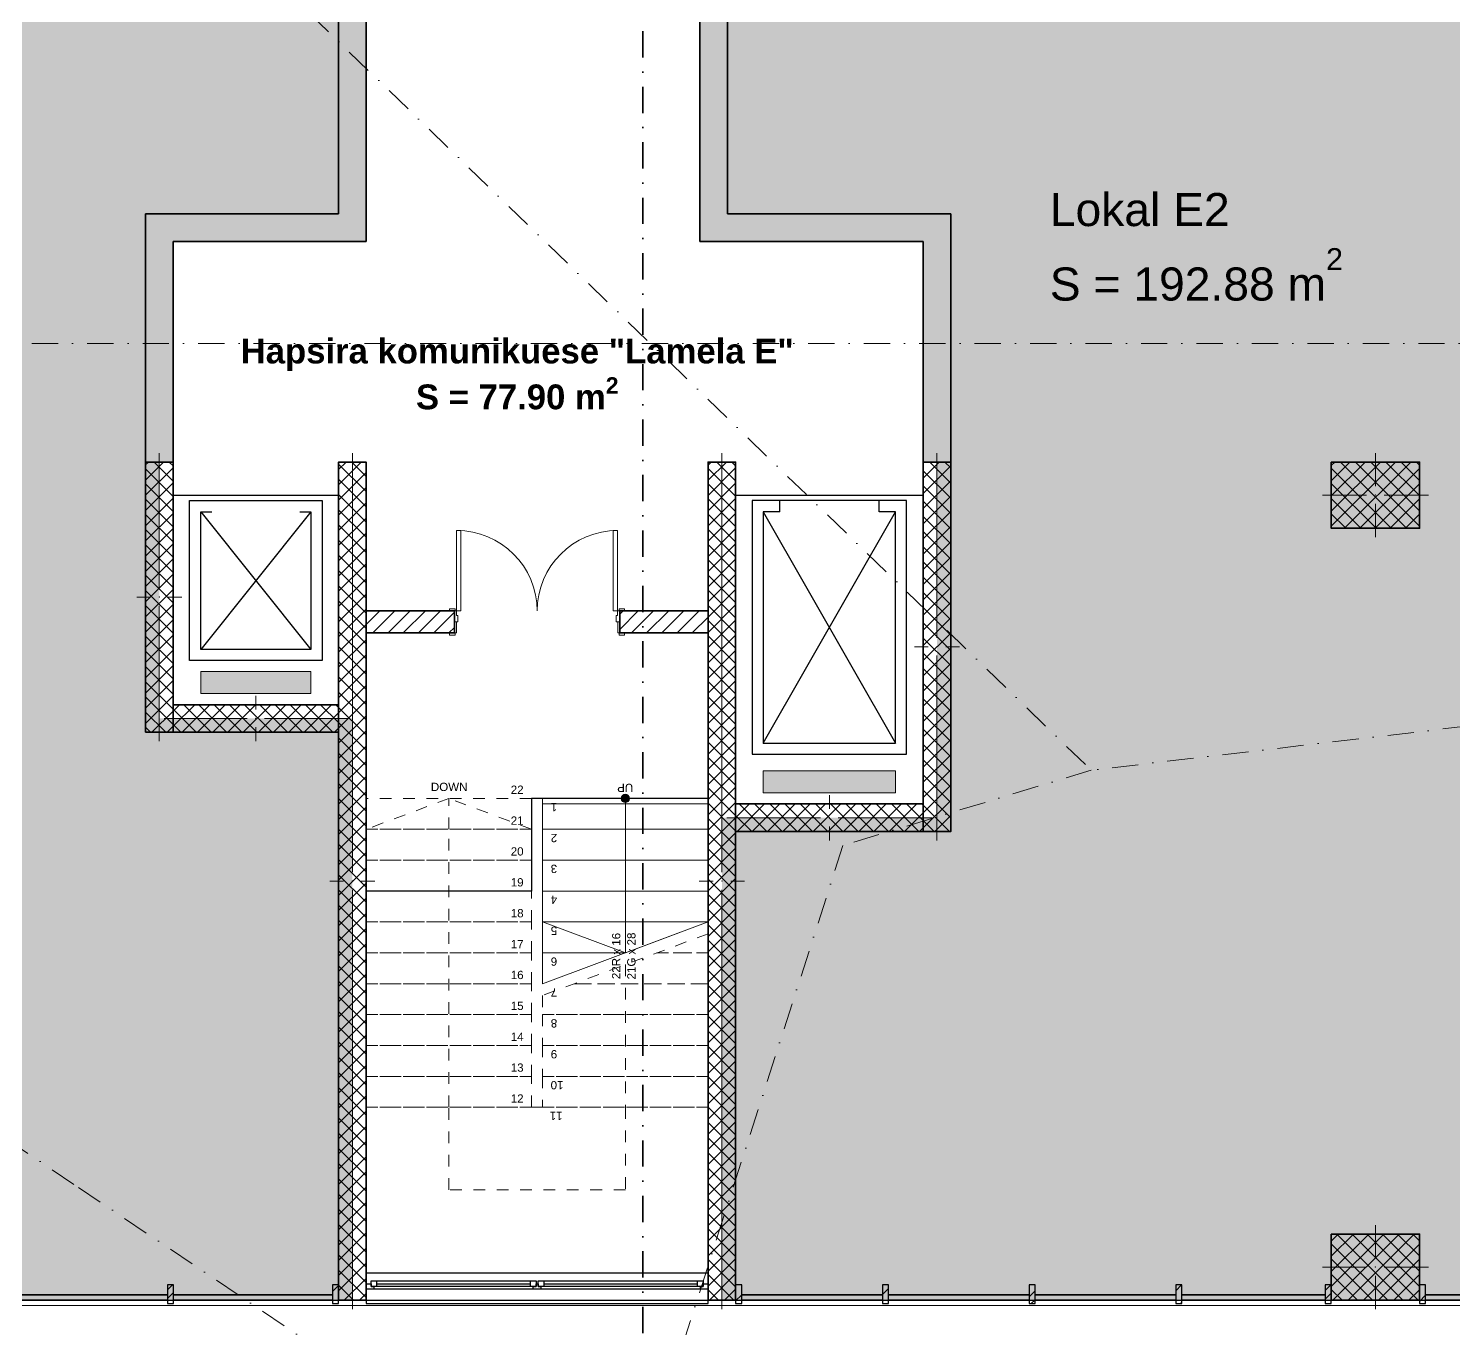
# Model space of a CAD drawing. Header units: millimetres. Extents: x -7085 to 93650, y -113521 to 35214.
# Drawn here: x 10539 to 23458, y -19257 to -7470 of the extents above; entities that cross this region are included whole.
import ezdxf

# ---------------------------------------------------------------- set-up
doc = ezdxf.new("R2010")
doc.units = ezdxf.units.MM
doc.header["$MEASUREMENT"] = 0
for name, pattern in [('Dense Dotted', [132.291663, 0, -132.291663]), ('Dot & Dashed', [502.708322, 238.125, -132.291667, 0, -132.291655]), ('Small Dashed', [211.666667, 105.833333, -105.833333])]:
    doc.linetypes.add(name, pattern=pattern)
for name, color, linetype, lineweight in [('2D Drafting - General_Pen_No__2', 8, 'Continuous', 15), ('2D Drafting - General_Pen_No__42', 8, 'Continuous', 25), ('A - Alumil_Pen_No__42', 8, 'Continuous', 25), ('A - Muret_Pen_No__7', 7, 'Continuous', 35), ('A - Pllaka mbi bodrum_Pen_No__42', 8, 'Continuous', 25), ('A - Pllaka Suteren_Pen_No__42', 8, 'Continuous', 25), ('A - Shtyllat_Pen_No__1', 7, 'Continuous', 13), ('A - Shtyllat_Pen_No__7', 7, 'Continuous', 35), ('Annotation - Text_Pen_No__42', 8, 'Continuous', 25), ('ARCHICAD Windows_Pen_No__42', 8, 'Continuous', 25), ('Structural - Stair & Railing_Pen_No__11', 171, 'Continuous', 18)]:
    doc.layers.add(name, color=color, linetype=linetype, lineweight=lineweight)
for name, color, linetype, lineweight, true_color in [('2D Drafting - General_Pen_No__82', 7, 'Continuous', 20, 0xaaaaaa), ('A - Alumil_Pen_No__102', 7, 'Continuous', 13, 0xcccccc), ('A - Fill Zone_Pen_No__102', 7, 'Continuous', 13, 0xcccccc), ('A - Fill Zone_Pen_No__145', 7, 'Continuous', 20, 0x0077b0), ('A - Fill Zone_Pen_No__82', 7, 'Continuous', 20, 0xaaaaaa), ('A - Muret_Pen_No__102', 7, 'Continuous', 13, 0xcccccc), ('A - Parcelat_Pen_No__161', 7, 'Continuous', 13, 0x6a6a6a), ('A - Prerjet_Pen_No__8', 7, 'Continuous', 35, 0xa80f02), ('A - Sutereni Polyline_Pen_No__4', 7, 'Continuous', 20, 0x029e21), ('ARCHICAD Doors_Pen_No__108', 7, 'Continuous', 13, 0xfd8379), ('Marker - Section_Pen_No__85', 7, 'Continuous', 20, 0x80c2ff), ('Structural - Stair & Railing_Pen_No__71', 171, 'Continuous', 20, 0xaaaaff), ('Structural - Stair & Railing_Pen_No__91', 171, 'Continuous', 13, 0xaaaaff)]:
    doc.layers.add(name, color=color, linetype=linetype, lineweight=lineweight, true_color=true_color)
for name, color, linetype in [('A - Alumil', 7, 'Continuous'), ('A - Muret', 7, 'Continuous'), ('A - Pllaka mbi bodrum', 7, 'Continuous'), ('A - Pllaka Suteren', 7, 'Continuous'), ('A - Prerjet', 7, 'Continuous'), ('A - Shtyllat', 7, 'Continuous'), ('Marker - Section', 7, 'Continuous'), ('Structural - Stair & Railing', 7, 'Continuous')]:
    doc.layers.add(name, color=color, linetype=linetype)
doc.styles.add('GENERATED_STYLE_1', font='')
doc.styles.add('GENERATED_STYLE_2', font='')
doc.styles.get('GENERATED_STYLE_1').set_extended_font_data('Arial', bold=True)
doc.styles.get('GENERATED_STYLE_2').set_extended_font_data('Arial')
pattern_1 = [(45, (0, 0), (-68.9429, 68.9429), [])]
pattern_2 = [(45, (0, 0), (-68.9429, 68.9429), []), (135, (0, 0), (68.9429, 68.9429), [])]
pattern_3 = [(45, (0, 0), (-119.3243, 119.3243), []), (45, (-39.77, 39.77), (-119.3243, 119.3243), [])]

# ---------------------------------------------------------------- blocks, each defined once
blk = doc.blocks.new('Slab_1', base_point=(-1850, -19001))
at = {"layer": 'A - Pllaka Suteren_Pen_No__42', "color": 8, "linetype": 'Continuous', "lineweight": 25, "flags": 128}
for points in [[(-1850, -19001), (27400, -19001), (27400, 0), (0, 0), (0, -8551), (-1850, -8551)], [(11850, -13601), (11850, -11701), (13350, -11701), (13350, -13601)], [(18650, -14501), (16950, -14501), (16950, -11701), (18650, -11701)], [(16700, -18751), (16700, -14451), (15100, -14451), (15100, -15291), (13600, -15291), (13600, -18751)]]:
    blk.add_lwpolyline(points, close=True, dxfattribs=at)
blk = doc.blocks.new('Slab_4', base_point=(52202, -19051))
at = {"layer": 'A - Pllaka mbi bodrum_Pen_No__42', "color": 8, "linetype": 'Continuous', "lineweight": 25, "flags": 128}
blk.add_lwpolyline([(52202, -19051), (4150, -19050), (4150, -24901), (27100, -24901), (27100, -53141), (34367, -53141), (34572, -54048), (58272, -48655), (58121, -47975), (60193, -47573), (56977, -33242), (55470, -33580), (54395, -28800), (53758, -28901), (42448, -29954), (42022, -24921), (53287, -23873)], close=True, dxfattribs=at)
blk = doc.blocks.new('Slab_9', base_point=(4150, -19050))
at = {"layer": 'A - Pllaka mbi bodrum_Pen_No__42', "color": 8, "linetype": 'Continuous', "lineweight": 25, "flags": 128}
blk.add_lwpolyline([(4150, -19050), (4150, -24901), (27100, -24901), (27100, -53141), (34367, -53141), (34572, -54048), (55898, -49195), (55730, -48438), (52543, -34237), (55470, -33580), (54395, -28800), (53758, -28901), (42448, -29954), (42022, -24921), (53287, -23873), (52202, -19051)], close=True, dxfattribs=at)
blk = doc.blocks.new('Stair_1')
at = {"layer": 'Structural - Stair & Railing_Pen_No__71', "linetype": 'Continuous', "lineweight": 20, "true_color": 0xaaaaff}
blk.add_hatch(color=161, dxfattribs=at).paths.add_polyline_path([(15912, -14451, 1), (15988, -14451, 1)])
at = {"layer": 'Structural - Stair & Railing_Pen_No__11', "color": 171, "linetype": 'Small Dashed', "lineweight": 18}
for p, q in [((14350, -14451), (13600, -14731)), ((14350, -14731), (14350, -14451)), ((15100, -14731), (14350, -14451)), ((14350, -17251), (14350, -14731)), ((16700, -15678), (15200, -16238)), ((15950, -15958), (15950, -17251)), ((14350, -18001), (14350, -17251)), ((15950, -17251), (15950, -18001)), ((15950, -18001), (14350, -18001))]:
    blk.add_line(p, q, dxfattribs=at)
at = {"layer": 'Structural - Stair & Railing_Pen_No__11', "color": 171, "linetype": 'Continuous', "lineweight": 18}
for p, q in [((16700, -14451), (15200, -14451)), ((15200, -14451), (15200, -14731)), ((15950, -14451), (15950, -14731)), ((16700, -14731), (16700, -14451)), ((15200, -14731), (16700, -14731)), ((16700, -14731), (15200, -14731)), ((15200, -14731), (15200, -15011)), ((15950, -14731), (15950, -15851)), ((16700, -15011), (16700, -14731)), ((15200, -15011), (16700, -15011)), ((16700, -15011), (15200, -15011)), ((15200, -15011), (15200, -15291)), ((16700, -15291), (16700, -15011)), ((15200, -15291), (16700, -15291)), ((16700, -15291), (15200, -15291)), ((15200, -15291), (15200, -15571)), ((16700, -15571), (16700, -15291)), ((15200, -15571), (16700, -15571)), ((16700, -15571), (15200, -15571)), ((15200, -15571), (15200, -15851)), ((16700, -15571), (15200, -16131)), ((15200, -15571), (15950, -15851)), ((15950, -15851), (16700, -15571)), ((15200, -15851), (15950, -15851)), ((15950, -15851), (15200, -15851)), ((15200, -15851), (15200, -16131))]:
    blk.add_line(p, q, dxfattribs=at)
for start, end in [(0, 180), (180, 0)]:
    blk.add_arc((15950, -14451), 37.5, start, end, dxfattribs=at)
at = {"layer": 'Structural - Stair & Railing_Pen_No__91', "color": 161, "linetype": 'Small Dashed', "lineweight": 13, "true_color": 0xaaaaff}
for p, q in [((15100, -14451), (13600, -14451)), ((13600, -14451), (13600, -14731)), ((15100, -14731), (15100, -14451)), ((15100, -14731), (13600, -14731)), ((13600, -14731), (13600, -15011)), ((13600, -14731), (15100, -14731)), ((15100, -15011), (15100, -14731)), ((15100, -15011), (13600, -15011)), ((13600, -15011), (13600, -15291)), ((13600, -15011), (15100, -15011)), ((15100, -15291), (15100, -15011)), ((15100, -15291), (13600, -15291)), ((13600, -15291), (13600, -15571)), ((13600, -15291), (15100, -15291)), ((15100, -15571), (15100, -15291)), ((15100, -15571), (13600, -15571)), ((13600, -15571), (13600, -15851)), ((13600, -15571), (15100, -15571)), ((15100, -15851), (15100, -15571)), ((16700, -15851), (16700, -15678)), ((15100, -15851), (13600, -15851)), ((13600, -15851), (13600, -16131)), ((13600, -15851), (15100, -15851)), ((15100, -16131), (15100, -15851)), ((16236, -15851), (16700, -15851)), ((16700, -15851), (16236, -15851)), ((16700, -16131), (16700, -15851)), ((15100, -16131), (13600, -16131)), ((13600, -16131), (13600, -16411)), ((13600, -16131), (15100, -16131)), ((15100, -16411), (15100, -16131)), ((15486, -16131), (16700, -16131)), ((16700, -16131), (15486, -16131)), ((16700, -16411), (16700, -16131)), ((15200, -16238), (15200, -16411)), ((15100, -16411), (13600, -16411)), ((13600, -16411), (13600, -16691)), ((13600, -16411), (15100, -16411)), ((15100, -16691), (15100, -16411)), ((15200, -16411), (16700, -16411)), ((16700, -16411), (15200, -16411)), ((15200, -16411), (15200, -16691)), ((16700, -16691), (16700, -16411)), ((15100, -16691), (13600, -16691)), ((13600, -16691), (13600, -16971)), ((13600, -16691), (15100, -16691)), ((15100, -16971), (15100, -16691)), ((15200, -16691), (16700, -16691)), ((16700, -16691), (15200, -16691)), ((15200, -16691), (15200, -16971)), ((16700, -16971), (16700, -16691)), ((13600, -16971), (13600, -17251)), ((15100, -16971), (13600, -16971)), ((13600, -16971), (15100, -16971)), ((15100, -17251), (15100, -16971)), ((15200, -16971), (16700, -16971)), ((16700, -16971), (15200, -16971)), ((15200, -16971), (15200, -17251)), ((16700, -17251), (16700, -16971)), ((15100, -17251), (13600, -17251)), ((13600, -17251), (13600, -18751)), ((13600, -17251), (15100, -17251)), ((15200, -17251), (15100, -17251)), ((15200, -17251), (16700, -17251)), ((16700, -17251), (15200, -17251)), ((16700, -18751), (16700, -17251)), ((13600, -18751), (16700, -18751))]:
    blk.add_line(p, q, dxfattribs=at)
at = {"layer": 'Structural - Stair & Railing_Pen_No__91', "color": 161, "linetype": 'Continuous', "lineweight": 13, "true_color": 0xaaaaff}
for p, q in [((16700, -14501), (15200, -14501)), ((15200, -14501), (15200, -16131)), ((16700, -15571), (16700, -14501))]:
    blk.add_line(p, q, dxfattribs=at)
at = {"layer": 'Structural - Stair & Railing_Pen_No__71', "color": 161, "lineweight": 20, "true_color": 0xaaaaff, "char_height": 75, "attachment_point": 4, "style": 'GENERATED_STYLE_2'}
for s, insert in [('\\A1;{\\pql;\\fArial|b0|i0|c0|p34;DOWN}', (14187, -14347)), ('\\A1;{\\pql;\\fArial|b0|i0|c0|p34;22}', (14911, -14372)), ('\\A1;{\\pql;\\fArial|b0|i0|c0|p34;21}', (14911, -14652)), ('\\A1;{\\pql;\\fArial|b0|i0|c0|p34;20}', (14911, -14932)), ('\\A1;{\\pql;\\fArial|b0|i0|c0|p34;19}', (14911, -15212)), ('\\A1;{\\pql;\\fArial|b0|i0|c0|p34;18}', (14911, -15492)), ('\\A1;{\\pql;\\fArial|b0|i0|c0|p34;17}', (14911, -15772)), ('\\A1;{\\pql;\\fArial|b0|i0|c0|p34;16}', (14911, -16052)), ('\\A1;{\\pql;\\fArial|b0|i0|c0|p34;15}', (14911, -16332)), ('\\A1;{\\pql;\\fArial|b0|i0|c0|p34;14}', (14911, -16612)), ('\\A1;{\\pql;\\fArial|b0|i0|c0|p34;13}', (14911, -16892)), ('\\A1;{\\pql;\\fArial|b0|i0|c0|p34;12}', (14911, -17172))]:
    blk.add_mtext(s, dxfattribs=dict(at, insert=insert))
at = {"layer": 'Structural - Stair & Railing_Pen_No__71', "color": 161, "lineweight": 20, "true_color": 0xaaaaff, "char_height": 75, "style": 'GENERATED_STYLE_2'}
for s, insert, attachment_point, rotation in [('\\A1;{\\pql;\\fArial|b0|i0|c0|p34;UP}', (16021, -14355), 4, 180), ('\\A1;{\\pql;\\fArial|b0|i0|c0|p34;1}', (15332, -14530), 4, 180), ('\\A1;{\\pql;\\fArial|b0|i0|c0|p34;2}', (15332, -14810), 4, 180), ('\\A1;{\\pql;\\fArial|b0|i0|c0|p34;3}', (15332, -15089), 4, 180), ('\\A1;{\\pql;\\fArial|b0|i0|c0|p34;4}', (15332, -15370), 4, 180), ('\\A1;{\\pql;\\fArial|b0|i0|c0|p34;5}', (15332, -15650), 4, 180), ('\\A1;{\\pqc;\\pt0,5325;\\fArial|b0|i0|c0|p34;22R x \\fArial|b0|i0|c0|p34;16\\fArial|b0|i0|c0|p34;\\A1{\\H.66x;\\S^  ;}\\fArial|b0|i0|c0|p34;\\fArial|b0|i0|c0|p34;\\fArial|b0|i0|c0|p34;\\fArial|b0|i0|c0|p34;\\A1{\\H.66x;\\S^  ;}\\fArial|b0|i0|c0|p34;\\fArial|b0|i0|c0|p34;\\fArial|b0|i0|c0|p34;\\fArial|b0|i0|c0|p34;\\A1{\\H.66x;\\S^  ;}\\fArial|b0|i0|c0|p34;}', (15926, -15851), 8, 90), ('\\A1;{\\pqc;\\pt0,5325;\\fArial|b0|i0|c0|p34;21G x \\fArial|b0|i0|c0|p34;28\\fArial|b0|i0|c0|p34;\\A1{\\H.66x;\\S^  ;}\\fArial|b0|i0|c0|p34;\\fArial|b0|i0|c0|p34;\\fArial|b0|i0|c0|p34;\\fArial|b0|i0|c0|p34;\\A1{\\H.66x;\\S^  ;}\\fArial|b0|i0|c0|p34;\\fArial|b0|i0|c0|p34;\\fArial|b0|i0|c0|p34;\\fArial|b0|i0|c0|p34;\\A1{\\H.66x;\\S^  ;}\\fArial|b0|i0|c0|p34;}', (15967, -15851), 2, 90), ('\\A1;{\\pql;\\fArial|b0|i0|c0|p34;6}', (15332, -15930), 4, 180), ('\\A1;{\\pql;\\fArial|b0|i0|c0|p34;7}', (15332, -16210), 4, 180), ('\\A1;{\\pql;\\fArial|b0|i0|c0|p34;8}', (15332, -16490), 4, 180), ('\\A1;{\\pql;\\fArial|b0|i0|c0|p34;9}', (15332, -16770), 4, 180), ('\\A1;{\\pql;\\fArial|b0|i0|c0|p34;10}', (15389, -17050), 4, 180), ('\\A1;{\\pql;\\fArial|b0|i0|c0|p34;11}', (15381, -17330), 4, 180)]:
    blk.add_mtext(s, dxfattribs=dict(at, insert=insert, attachment_point=attachment_point, rotation=rotation))
blk = doc.blocks.new('Wall_1', base_point=(16625, 0))
at = {"layer": 'A - Muret_Pen_No__102', "linetype": 'Continuous', "lineweight": 0, "true_color": 0xcccccc}
for points in [[(16625, -4700), (16875, -4700), (16875, -1600), (16625, -1600)], [(16625, -9401), (16875, -9151), (16875, -6200), (16625, -6200)]]:
    blk.add_hatch(color=254, dxfattribs=at).paths.add_polyline_path(points)
at = {"layer": 'A - Muret_Pen_No__7', "color": 7, "linetype": 'Continuous', "lineweight": 35, "flags": 128}
for points in [[(16625, -1600), (16625, -2000)], [(16875, -4700), (16875, -1600)], [(16625, -2200), (16625, -4700)], [(16625, -6200), (16625, -9401)], [(16875, -9151), (16875, -6200)]]:
    blk.add_lwpolyline(points, dxfattribs=at)
blk = doc.blocks.new('Wall_2', base_point=(16625, -9401))
at = {"layer": 'A - Muret_Pen_No__102', "linetype": 'Continuous', "lineweight": 0, "true_color": 0xcccccc}
blk.add_hatch(color=254, dxfattribs=at).paths.add_polyline_path([(16625, -9401), (18650, -9401), (18650, -9151), (16875, -9151)])
at = {"layer": 'A - Muret_Pen_No__7', "color": 7, "linetype": 'Continuous', "lineweight": 35, "flags": 128}
for points in [[(18650, -9151), (16875, -9151)], [(16625, -9401), (18650, -9401)]]:
    blk.add_lwpolyline(points, dxfattribs=at)
blk = doc.blocks.new('Wall_3', base_point=(18650, -9151))
at = {"layer": 'A - Muret_Pen_No__102', "linetype": 'Continuous', "lineweight": 0, "true_color": 0xcccccc}
blk.add_hatch(color=254, dxfattribs=at).paths.add_polyline_path([(18650, -9151), (18650, -11401), (18900, -11401), (18900, -9151)])
at = {"layer": 'A - Muret_Pen_No__7', "color": 7, "linetype": 'Continuous', "lineweight": 35, "flags": 128}
for points in [[(18900, -9151), (18650, -9151)], [(18900, -11401), (18900, -9151)], [(18650, -9401), (18650, -11401)]]:
    blk.add_lwpolyline(points, dxfattribs=at)
blk = doc.blocks.new('Wall_4', base_point=(11850, -9401))
at = {"layer": 'A - Muret_Pen_No__102', "linetype": 'Continuous', "lineweight": 0, "true_color": 0xcccccc}
blk.add_hatch(color=254, dxfattribs=at).paths.add_polyline_path([(11600, -9151), (11600, -11401), (11850, -11401), (11850, -9401)])
at = {"layer": 'A - Muret_Pen_No__7', "color": 7, "linetype": 'Continuous', "lineweight": 35, "flags": 128}
for points in [[(11600, -9151), (11600, -11401)], [(11850, -11401), (11850, -9401)]]:
    blk.add_lwpolyline(points, dxfattribs=at)
blk = doc.blocks.new('Wall_5', base_point=(11850, -9401))
at = {"layer": 'A - Muret_Pen_No__102', "linetype": 'Continuous', "lineweight": 0, "true_color": 0xcccccc}
blk.add_hatch(color=254, dxfattribs=at).paths.add_polyline_path([(11850, -9401), (13600, -9401), (13350, -9151), (11600, -9151)])
at = {"layer": 'A - Muret_Pen_No__7', "color": 7, "linetype": 'Continuous', "lineweight": 35, "flags": 128}
for points in [[(13350, -9151), (11600, -9151)], [(11850, -9401), (13600, -9401)]]:
    blk.add_lwpolyline(points, dxfattribs=at)
blk = doc.blocks.new('Wall_6', base_point=(13600, -9401))
at = {"layer": 'A - Muret_Pen_No__102', "linetype": 'Continuous', "lineweight": 0, "true_color": 0xcccccc}
for points in [[(13600, -1600), (13350, -1600), (13350, -4700), (13600, -4700)], [(13350, -9151), (13600, -9401), (13600, -6200), (13350, -6200)]]:
    blk.add_hatch(color=254, dxfattribs=at).paths.add_polyline_path(points)
at = {"layer": 'A - Muret_Pen_No__7', "color": 7, "linetype": 'Continuous', "lineweight": 35, "flags": 128}
for points in [[(13350, -1600), (13350, -4700)], [(13600, -2000), (13600, -1600)], [(13600, -4700), (13600, -2200)], [(13350, -6200), (13350, -9151)], [(13600, -9401), (13600, -6200)]]:
    blk.add_lwpolyline(points, dxfattribs=at)
blk = doc.blocks.new('Double Window 22')
at = {"layer": 'ARCHICAD Windows_Pen_No__42', "color": 8, "linetype": 'Continuous', "lineweight": 25}
for p, q in [((-1550, 100), (1550, 100)), ((-1550, 0), (-1550, 100)), ((-1550, 0), (-1505, 0)), ((-1550, -50), (-1550, 0)), ((-1550, -50), (-1550, 0)), ((-1505, 25), (-1455, 25)), ((-1505, -25), (-1505, 25)), ((-1505, 0), (-1505, -25)), ((-1455, 25), (-60, 25)), ((-1455, 25), (-1455, -25)), ((-1455, 25), (-60, 25)), ((-1455, 0), (-60, 0)), ((-60, -25), (-60, 25)), ((-60, 25), (-10, 25)), ((-10, 25), (-10, -25)), ((-10, -25), (-10, 0)), ((-10, 0), (0, 0)), ((0, 0), (10, 0)), ((10, 25), (60, 25)), ((10, -25), (10, 25)), ((10, 0), (10, -25)), ((60, 25), (1455, 25)), ((60, 25), (60, -25)), ((60, 25), (1455, 25)), ((60, 0), (1455, 0)), ((1455, -25), (1455, 25)), ((1455, 25), (1505, 25)), ((1505, 25), (1505, -25)), ((1505, -25), (1505, 0)), ((1505, 0), (1550, 0)), ((1550, 0), (1550, 100)), ((1550, -50), (1550, 0)), ((1550, -50), (1550, 0)), ((-1480, -50), (-1550, -50)), ((-1550, -150), (-1550, -50)), ((-1505, -25), (-1480, -25)), ((-1455, -25), (-1505, -25)), ((-1480, -25), (-1480, -50)), ((-35, -50), (-1480, -50)), ((-60, -25), (-1455, -25)), ((-10, -25), (-60, -25)), ((-35, -50), (-35, -25)), ((-35, -25), (-10, -25)), ((0, -50), (-35, -50)), ((35, -50), (0, -50)), ((10, -25), (35, -25)), ((60, -25), (10, -25)), ((35, -25), (35, -50)), ((1480, -50), (35, -50)), ((1455, -25), (60, -25)), ((1505, -25), (1455, -25)), ((1480, -50), (1480, -25)), ((1480, -25), (1505, -25)), ((1550, -50), (1480, -50)), ((1550, -150), (1550, -50)), ((-1550, -150), (-1550, -180)), ((-1550, -150), (1550, -150)), ((-1550, -180), (1550, -180)), ((1550, -180), (1550, -150))]:
    blk.add_line(p, q, dxfattribs=at)
blk = doc.blocks.new('Wall_7', base_point=(13600, -19001))
at = {"layer": 'A - Muret_Pen_No__7', "color": 7, "linetype": 'Continuous', "lineweight": 35}
for p, q in [((13600, -18851), (13600, -18751)), ((13600, -18901), (13600, -18851)), ((16700, -18851), (16700, -18751)), ((16700, -18901), (16700, -18851)), ((13600, -19001), (13600, -18901)), ((16700, -19001), (16700, -18901))]:
    blk.add_line(p, q, dxfattribs=at)
at = {"layer": 'ARCHICAD Windows_Pen_No__42', "color": 8, "linetype": 'Continuous', "lineweight": 25, "zscale": 1000}
blk.add_blockref('Double Window 22', (15150, -18851), dxfattribs=at)
blk = doc.blocks.new('Metal Double Door 22')
at = {"layer": 'ARCHICAD Doors_Pen_No__108', "color": 11, "linetype": 'Continuous', "lineweight": 13, "true_color": 0xfd8379}
for p, q in [((-730, 730), (-730, 0)), ((-690, 730), (-730, 730)), ((-690, 0), (-690, 730)), ((690, 0), (690, 730)), ((690, 730), (730, 730)), ((730, 730), (730, 0)), ((-793, 0), (-793, 19)), ((-793, 19), (-743, 19)), ((-743, 0), (-793, 0)), ((-750, 0), (-793, 0)), ((-750, 0), (-793, 0)), ((-730, 0), (-750, 0)), ((-750, 0), (-750, -100)), ((-750, 0), (-750, -100)), ((-750, 0), (-750, -100)), ((-743, 19), (-743, 0)), ((-730, -40), (-730, 0)), ((-730, 0), (-690, 0)), ((730, 0), (690, 0)), ((750, 0), (730, 0)), ((730, 0), (730, -40)), ((743, 19), (793, 19)), ((743, 0), (743, 19)), ((793, 0), (743, 0)), ((750, -100), (750, 0)), ((750, 0), (750, -100)), ((750, 0), (750, -100)), ((750, 0), (793, 0)), ((750, 0), (793, 0)), ((793, 19), (793, 0)), ((-750, -200), (-750, -100)), ((-750, -100), (-731, -100)), ((-750, -100), (-718, -100)), ((-750, -100), (-750, -200)), ((-750, -100), (-750, -200)), ((-731, -100), (-731, -200)), ((-718, -40), (-730, -40)), ((-718, -100), (-718, -40)), ((730, -40), (718, -40)), ((718, -40), (718, -100)), ((718, -100), (750, -100)), ((731, -200), (731, -100)), ((731, -100), (750, -100)), ((750, -100), (750, -200)), ((750, -100), (750, -200)), ((750, -100), (750, -200)), ((-793, -219), (-793, -200)), ((-793, -200), (-743, -200)), ((-750, -200), (-793, -200)), ((-750, -200), (-793, -200)), ((-743, -219), (-793, -219)), ((-731, -200), (-750, -200)), ((-743, -200), (-743, -219)), ((750, -200), (731, -200)), ((743, -200), (793, -200)), ((743, -219), (743, -200)), ((793, -219), (743, -219)), ((750, -200), (793, -200)), ((750, -200), (793, -200)), ((793, -200), (793, -219))]:
    blk.add_line(p, q, dxfattribs=at)
for centre, start, end in [((-730, 0), 0, 90), ((730, 0), 90, 180)]:
    blk.add_arc(centre, 730, start, end, dxfattribs=at)
blk = doc.blocks.new('Wall_28', base_point=(13600, -12951))
at = {"layer": 'A - Muret_Pen_No__102', "linetype": 'Continuous', "lineweight": 13, "true_color": 0xcccccc}
h = blk.add_hatch(dxfattribs=at)
h.set_pattern_fill('Common_Brick', color=254, style=0, pattern_type=2)
h.set_pattern_definition(pattern_1)
h.paths.add_polyline_path([(13600, -12951), (14400, -12951), (14400, -12751), (13600, -12751)])
h = blk.add_hatch(dxfattribs=at)
h.set_pattern_fill('Common_Brick', color=254, style=0, pattern_type=2)
h.set_pattern_definition(pattern_1)
h.paths.add_polyline_path([(15900, -12751), (15900, -12951), (16700, -12951), (16700, -12751)])
at = {"layer": 'A - Muret_Pen_No__7', "color": 7, "linetype": 'Continuous', "lineweight": 35}
for p, q in [((14400, -12751), (14357, -12751)), ((14400, -12751), (14400, -12851)), ((15900, -12751), (15943, -12751)), ((15900, -12751), (15900, -12851)), ((14400, -12851), (14400, -12951)), ((15900, -12851), (15900, -12951)), ((14400, -12951), (14357, -12951)), ((15900, -12951), (15943, -12951))]:
    blk.add_line(p, q, dxfattribs=at)
at = {"layer": 'A - Muret_Pen_No__7', "color": 7, "linetype": 'Continuous', "lineweight": 35, "flags": 128}
for points in [[(14400, -12751), (13600, -12751)], [(16700, -12751), (15900, -12751)], [(13600, -12951), (14400, -12951)], [(15900, -12951), (16700, -12951)]]:
    blk.add_lwpolyline(points, dxfattribs=at)
at = {"layer": 'ARCHICAD Doors_Pen_No__108', "color": 11, "linetype": 'Continuous', "lineweight": 13, "true_color": 0xfd8379, "zscale": 1000}
blk.add_blockref('Metal Double Door 22', (15150, -12751), dxfattribs=at)
blk = doc.blocks.new('Wall_43', base_point=(10300, -19001))
at = {"layer": 'A - Muret_Pen_No__102', "linetype": 'Continuous', "lineweight": 0, "true_color": 0xcbd9e5}
for points in [[(10355, -18951), (10355, -19001), (11800, -19001), (11800, -18951)], [(11855, -19001), (13295, -19001), (13295, -18951), (11855, -18951)]]:
    blk.add_hatch(color=254, dxfattribs=at).paths.add_polyline_path(points)
at = {"layer": 'A - Muret_Pen_No__7', "color": 7, "linetype": 'Continuous', "lineweight": 35, "flags": 128}
for points in [[(11800, -18951), (10355, -18951)], [(13295, -18951), (11855, -18951)], [(10355, -19001), (11800, -19001)], [(11855, -19001), (13295, -19001)]]:
    blk.add_lwpolyline(points, dxfattribs=at)
blk = doc.blocks.new('Wall_44', base_point=(16950, -19001))
at = {"layer": 'A - Muret_Pen_No__102', "linetype": 'Continuous', "lineweight": 0, "true_color": 0xcbd9e5}
for points in [[(17005, -18951), (17005, -19001), (18280, -19001), (18280, -18951)], [(18335, -19001), (19610, -19001), (19610, -18951), (18335, -18951)], [(19665, -19001), (20940, -19001), (20940, -18951), (19665, -18951)], [(20995, -19001), (22295, -19001), (22295, -18951), (20995, -18951)]]:
    blk.add_hatch(color=254, dxfattribs=at).paths.add_polyline_path(points)
at = {"layer": 'A - Muret_Pen_No__7', "color": 7, "linetype": 'Continuous', "lineweight": 35, "flags": 128}
for points in [[(18280, -18951), (17005, -18951)], [(19610, -18951), (18335, -18951)], [(20940, -18951), (19665, -18951)], [(22295, -18951), (20995, -18951)], [(17005, -19001), (18280, -19001)], [(18335, -19001), (19610, -19001)], [(19665, -19001), (20940, -19001)], [(20995, -19001), (22295, -19001)]]:
    blk.add_lwpolyline(points, dxfattribs=at)
blk = doc.blocks.new('Wall_45', base_point=(23150, -19001))
at = {"layer": 'A - Muret_Pen_No__102', "linetype": 'Continuous', "lineweight": 0, "true_color": 0xcbd9e5}
for points in [[(23205, -18951), (23205, -19001), (24775, -19001), (24775, -18951)], [(24830, -19001), (26395, -19001), (26395, -18951), (24830, -18951)]]:
    blk.add_hatch(color=254, dxfattribs=at).paths.add_polyline_path(points)
at = {"layer": 'A - Muret_Pen_No__7', "color": 7, "linetype": 'Continuous', "lineweight": 35, "flags": 128}
for points in [[(24775, -18951), (23205, -18951)], [(26395, -18951), (24830, -18951)], [(23205, -19001), (24775, -19001)], [(24830, -19001), (26395, -19001)]]:
    blk.add_lwpolyline(points, dxfattribs=at)
blk = doc.blocks.new('Column_4', base_point=(13475, -15201))
at = {"layer": 'A - Shtyllat', "linetype": 'Continuous', "lineweight": 0, "true_color": 0x000000}
h = blk.add_hatch(dxfattribs=at)
h.set_pattern_fill('Concrete_Block', color=18, style=0, pattern_type=2)
h.set_pattern_definition(pattern_2)
h.paths.add_polyline_path([(13350, -19001), (13600, -19001), (13600, -11401), (13350, -11401)])
at = {"layer": 'A - Shtyllat_Pen_No__1', "color": 7, "linetype": 'Continuous', "lineweight": 13}
for p, q in [((13475, -15121), (13475, -11321)), ((13395, -15201), (13270, -15201)), ((13555, -15201), (13680, -15201)), ((13475, -15281), (13475, -19081))]:
    blk.add_line(p, q, dxfattribs=at)
blk.add_point((13475, -15201), dxfattribs=at)
at = {"layer": 'A - Shtyllat_Pen_No__7', "color": 7, "linetype": 'Continuous', "lineweight": 35, "flags": 128}
blk.add_lwpolyline([(13350, -19001), (13600, -19001), (13600, -11401), (13350, -11401)], close=True, dxfattribs=at)
blk = doc.blocks.new('Column_5', base_point=(16825, -15201))
at = {"layer": 'A - Shtyllat', "linetype": 'Continuous', "lineweight": 0, "true_color": 0x000000}
h = blk.add_hatch(dxfattribs=at)
h.set_pattern_fill('Concrete_Block', color=18, style=0, pattern_type=2)
h.set_pattern_definition(pattern_2)
h.paths.add_polyline_path([(16700, -19001), (16950, -19001), (16950, -11401), (16700, -11401)])
at = {"layer": 'A - Shtyllat_Pen_No__1', "color": 7, "linetype": 'Continuous', "lineweight": 13}
for p, q in [((16825, -15121), (16825, -11321)), ((16745, -15201), (16620, -15201)), ((16905, -15201), (17030, -15201)), ((16825, -15281), (16825, -19081))]:
    blk.add_line(p, q, dxfattribs=at)
blk.add_point((16825, -15201), dxfattribs=at)
at = {"layer": 'A - Shtyllat_Pen_No__7', "color": 7, "linetype": 'Continuous', "lineweight": 35, "flags": 128}
blk.add_lwpolyline([(16700, -19001), (16950, -19001), (16950, -11401), (16700, -11401)], close=True, dxfattribs=at)
blk = doc.blocks.new('Column_6', base_point=(18775, -13076))
at = {"layer": 'A - Shtyllat', "linetype": 'Continuous', "lineweight": 0, "true_color": 0x000000}
h = blk.add_hatch(dxfattribs=at)
h.set_pattern_fill('Concrete_Block', color=18, style=0, pattern_type=2)
h.set_pattern_definition(pattern_2)
h.paths.add_polyline_path([(18650, -14751), (18900, -14751), (18900, -11401), (18650, -11401)])
at = {"layer": 'A - Shtyllat_Pen_No__1', "color": 7, "linetype": 'Continuous', "lineweight": 13}
for p, q in [((18775, -12996), (18775, -11321)), ((18695, -13076), (18570, -13076)), ((18775, -13156), (18775, -14831)), ((18855, -13076), (18980, -13076))]:
    blk.add_line(p, q, dxfattribs=at)
blk.add_point((18775, -13076), dxfattribs=at)
at = {"layer": 'A - Shtyllat_Pen_No__7', "color": 7, "linetype": 'Continuous', "lineweight": 35, "flags": 128}
blk.add_lwpolyline([(18650, -14751), (18900, -14751), (18900, -11401), (18650, -11401)], close=True, dxfattribs=at)
blk = doc.blocks.new('Column_7', base_point=(17800, -14626))
at = {"layer": 'A - Shtyllat', "linetype": 'Continuous', "lineweight": 0, "true_color": 0x000000}
h = blk.add_hatch(dxfattribs=at)
h.set_pattern_fill('Concrete_Block', color=18, style=0, pattern_type=2)
h.set_pattern_definition(pattern_2)
h.paths.add_polyline_path([(16950, -14501), (16950, -14751), (18650, -14751), (18650, -14501)])
at = {"layer": 'A - Shtyllat_Pen_No__1', "color": 7, "linetype": 'Continuous', "lineweight": 13}
for p, q in [((17800, -14546), (17800, -14421)), ((17720, -14626), (16870, -14626)), ((17800, -14706), (17800, -14831)), ((17880, -14626), (18730, -14626))]:
    blk.add_line(p, q, dxfattribs=at)
blk.add_point((17800, -14626), dxfattribs=at)
at = {"layer": 'A - Shtyllat_Pen_No__7', "color": 7, "linetype": 'Continuous', "lineweight": 35, "flags": 128}
blk.add_lwpolyline([(16950, -14501), (16950, -14751), (18650, -14751), (18650, -14501)], close=True, dxfattribs=at)
blk = doc.blocks.new('Column_8', base_point=(12600, -13726))
at = {"layer": 'A - Shtyllat', "linetype": 'Continuous', "lineweight": 0, "true_color": 0x000000}
h = blk.add_hatch(dxfattribs=at)
h.set_pattern_fill('Concrete_Block', color=18, style=0, pattern_type=2)
h.set_pattern_definition(pattern_2)
h.paths.add_polyline_path([(11850, -13601), (11850, -13851), (13350, -13851), (13350, -13601)])
at = {"layer": 'A - Shtyllat_Pen_No__1', "color": 7, "linetype": 'Continuous', "lineweight": 13}
for p, q in [((12600, -13646), (12600, -13521)), ((12520, -13726), (11770, -13726)), ((12600, -13806), (12600, -13931)), ((12680, -13726), (13430, -13726))]:
    blk.add_line(p, q, dxfattribs=at)
blk.add_point((12600, -13726), dxfattribs=at)
at = {"layer": 'A - Shtyllat_Pen_No__7', "color": 7, "linetype": 'Continuous', "lineweight": 35, "flags": 128}
blk.add_lwpolyline([(11850, -13601), (11850, -13851), (13350, -13851), (13350, -13601)], close=True, dxfattribs=at)
blk = doc.blocks.new('Column_9', base_point=(11725, -12626))
at = {"layer": 'A - Shtyllat', "linetype": 'Continuous', "lineweight": 0, "true_color": 0x000000}
h = blk.add_hatch(dxfattribs=at)
h.set_pattern_fill('Concrete_Block', color=18, style=0, pattern_type=2)
h.set_pattern_definition(pattern_2)
h.paths.add_polyline_path([(11600, -13851), (11850, -13851), (11850, -11401), (11600, -11401)])
at = {"layer": 'A - Shtyllat_Pen_No__1', "color": 7, "linetype": 'Continuous', "lineweight": 13}
for p, q in [((11725, -12546), (11725, -11321)), ((11645, -12626), (11520, -12626)), ((11805, -12626), (11930, -12626)), ((11725, -12706), (11725, -13931))]:
    blk.add_line(p, q, dxfattribs=at)
blk.add_point((11725, -12626), dxfattribs=at)
at = {"layer": 'A - Shtyllat_Pen_No__7', "color": 7, "linetype": 'Continuous', "lineweight": 35, "flags": 128}
blk.add_lwpolyline([(11600, -13851), (11850, -13851), (11850, -11401), (11600, -11401)], close=True, dxfattribs=at)
blk = doc.blocks.new('Column_17', base_point=(22750, -18701))
at = {"layer": 'A - Shtyllat', "linetype": 'Continuous', "lineweight": 0, "true_color": 0x000000}
h = blk.add_hatch(dxfattribs=at)
h.set_pattern_fill('Concrete_Block', color=18, style=0, pattern_type=2)
h.set_pattern_definition(pattern_2)
h.paths.add_polyline_path([(22350, -18401), (22350, -19001), (23150, -19001), (23150, -18401)])
at = {"layer": 'A - Shtyllat_Pen_No__1', "color": 7, "linetype": 'Continuous', "lineweight": 13}
for p, q in [((22750, -18621), (22750, -18321)), ((22670, -18701), (22270, -18701)), ((22830, -18701), (23230, -18701)), ((22750, -18781), (22750, -19081))]:
    blk.add_line(p, q, dxfattribs=at)
blk.add_point((22750, -18701), dxfattribs=at)
at = {"layer": 'A - Shtyllat_Pen_No__7', "color": 7, "linetype": 'Continuous', "lineweight": 35, "flags": 128}
blk.add_lwpolyline([(22350, -18401), (22350, -19001), (23150, -19001), (23150, -18401)], close=True, dxfattribs=at)
blk = doc.blocks.new('Column_92', base_point=(22750, -11701))
at = {"layer": 'A - Shtyllat', "linetype": 'Continuous', "lineweight": 0, "true_color": 0x000000}
h = blk.add_hatch(dxfattribs=at)
h.set_pattern_fill('Concrete_Block', color=18, style=0, pattern_type=2)
h.set_pattern_definition(pattern_2)
h.paths.add_polyline_path([(22350, -11401), (22350, -12001), (23150, -12001), (23150, -11401)])
at = {"layer": 'A - Shtyllat_Pen_No__1', "color": 7, "linetype": 'Continuous', "lineweight": 13}
for p, q in [((22750, -11621), (22750, -11321)), ((22670, -11701), (22270, -11701)), ((22830, -11701), (23230, -11701)), ((22750, -11781), (22750, -12081))]:
    blk.add_line(p, q, dxfattribs=at)
blk.add_point((22750, -11701), dxfattribs=at)
at = {"layer": 'A - Shtyllat_Pen_No__7', "color": 7, "linetype": 'Continuous', "lineweight": 35, "flags": 128}
blk.add_lwpolyline([(22350, -11401), (22350, -12001), (23150, -12001), (23150, -11401)], close=True, dxfattribs=at)
blk = doc.blocks.new('Column_186', base_point=(13322, -18946))
at = {"layer": 'A - Alumil_Pen_No__102', "linetype": 'Continuous', "lineweight": 13, "true_color": 0xcccccc}
h = blk.add_hatch(dxfattribs=at)
h.set_pattern_fill('Steel', color=254, style=0, pattern_type=2)
h.set_pattern_definition(pattern_3)
h.paths.add_polyline_path([(13350, -18861), (13295, -18861), (13295, -19031), (13350, -19031)])
at = {"layer": 'A - Alumil_Pen_No__42', "color": 8, "linetype": 'Continuous', "lineweight": 25, "flags": 128}
blk.add_lwpolyline([(13350, -18861), (13295, -18861), (13295, -19031), (13350, -19031)], close=True, dxfattribs=at)
blk = doc.blocks.new('Column_187', base_point=(11828, -18946))
at = {"layer": 'A - Alumil_Pen_No__102', "linetype": 'Continuous', "lineweight": 13, "true_color": 0xcccccc}
h = blk.add_hatch(dxfattribs=at)
h.set_pattern_fill('Steel', color=254, style=0, pattern_type=2)
h.set_pattern_definition(pattern_3)
h.paths.add_polyline_path([(11855, -18861), (11800, -18861), (11800, -19031), (11855, -19031)])
at = {"layer": 'A - Alumil_Pen_No__42', "color": 8, "linetype": 'Continuous', "lineweight": 25, "flags": 128}
blk.add_lwpolyline([(11855, -18861), (11800, -18861), (11800, -19031), (11855, -19031)], close=True, dxfattribs=at)
blk = doc.blocks.new('Column_188', base_point=(16978, -18946))
at = {"layer": 'A - Alumil_Pen_No__102', "linetype": 'Continuous', "lineweight": 13, "true_color": 0xcccccc}
h = blk.add_hatch(dxfattribs=at)
h.set_pattern_fill('Steel', color=254, style=0, pattern_type=2)
h.set_pattern_definition(pattern_3)
h.paths.add_polyline_path([(17005, -18861), (16950, -18861), (16950, -19031), (17005, -19031)])
at = {"layer": 'A - Alumil_Pen_No__42', "color": 8, "linetype": 'Continuous', "lineweight": 25, "flags": 128}
blk.add_lwpolyline([(17005, -18861), (16950, -18861), (16950, -19031), (17005, -19031)], close=True, dxfattribs=at)
blk = doc.blocks.new('Column_189', base_point=(22322, -18946))
at = {"layer": 'A - Alumil_Pen_No__102', "linetype": 'Continuous', "lineweight": 13, "true_color": 0xcccccc}
h = blk.add_hatch(dxfattribs=at)
h.set_pattern_fill('Steel', color=254, style=0, pattern_type=2)
h.set_pattern_definition(pattern_3)
h.paths.add_polyline_path([(22350, -18861), (22295, -18861), (22295, -19031), (22350, -19031)])
at = {"layer": 'A - Alumil_Pen_No__42', "color": 8, "linetype": 'Continuous', "lineweight": 25, "flags": 128}
blk.add_lwpolyline([(22350, -18861), (22295, -18861), (22295, -19031), (22350, -19031)], close=True, dxfattribs=at)
blk = doc.blocks.new('Column_190', base_point=(18308, -18946))
at = {"layer": 'A - Alumil_Pen_No__102', "linetype": 'Continuous', "lineweight": 13, "true_color": 0xcccccc}
h = blk.add_hatch(dxfattribs=at)
h.set_pattern_fill('Steel', color=254, style=0, pattern_type=2)
h.set_pattern_definition(pattern_3)
h.paths.add_polyline_path([(18335, -18861), (18280, -18861), (18280, -19031), (18335, -19031)])
at = {"layer": 'A - Alumil_Pen_No__42', "color": 8, "linetype": 'Continuous', "lineweight": 25, "flags": 128}
blk.add_lwpolyline([(18335, -18861), (18280, -18861), (18280, -19031), (18335, -19031)], close=True, dxfattribs=at)
blk = doc.blocks.new('Column_191', base_point=(19638, -18946))
at = {"layer": 'A - Alumil_Pen_No__102', "linetype": 'Continuous', "lineweight": 13, "true_color": 0xcccccc}
h = blk.add_hatch(dxfattribs=at)
h.set_pattern_fill('Steel', color=254, style=0, pattern_type=2)
h.set_pattern_definition(pattern_3)
h.paths.add_polyline_path([(19665, -18861), (19610, -18861), (19610, -19031), (19665, -19031)])
at = {"layer": 'A - Alumil_Pen_No__42', "color": 8, "linetype": 'Continuous', "lineweight": 25, "flags": 128}
blk.add_lwpolyline([(19665, -18861), (19610, -18861), (19610, -19031), (19665, -19031)], close=True, dxfattribs=at)
blk = doc.blocks.new('Column_192', base_point=(20968, -18946))
at = {"layer": 'A - Alumil_Pen_No__102', "linetype": 'Continuous', "lineweight": 13, "true_color": 0xcccccc}
h = blk.add_hatch(dxfattribs=at)
h.set_pattern_fill('Steel', color=254, style=0, pattern_type=2)
h.set_pattern_definition(pattern_3)
h.paths.add_polyline_path([(20995, -18861), (20940, -18861), (20940, -19031), (20995, -19031)])
at = {"layer": 'A - Alumil_Pen_No__42', "color": 8, "linetype": 'Continuous', "lineweight": 25, "flags": 128}
blk.add_lwpolyline([(20995, -18861), (20940, -18861), (20940, -19031), (20995, -19031)], close=True, dxfattribs=at)
blk = doc.blocks.new('Column_193', base_point=(23178, -18946))
at = {"layer": 'A - Alumil_Pen_No__102', "linetype": 'Continuous', "lineweight": 13, "true_color": 0xcccccc}
h = blk.add_hatch(dxfattribs=at)
h.set_pattern_fill('Steel', color=254, style=0, pattern_type=2)
h.set_pattern_definition(pattern_3)
h.paths.add_polyline_path([(23205, -18861), (23150, -18861), (23150, -19031), (23205, -19031)])
at = {"layer": 'A - Alumil_Pen_No__42', "color": 8, "linetype": 'Continuous', "lineweight": 25, "flags": 128}
blk.add_lwpolyline([(23205, -18861), (23150, -18861), (23150, -19031), (23205, -19031)], close=True, dxfattribs=at)
blk = doc.blocks.new('Cutting Plane_1', base_point=(-2729, -10325))
at = {"layer": 'Marker - Section_Pen_No__85', "color": 151, "linetype": 'Dot & Dashed', "lineweight": 20, "true_color": 0x80c2ff}
blk.add_line((-2504, -10325), (75513, -10325), dxfattribs=at)
blk = doc.blocks.new('Cutting Plane_2', base_point=(16107, -30585))
at = {"layer": 'A - Prerjet_Pen_No__8', "color": 14, "linetype": 'Dot & Dashed', "lineweight": 35, "true_color": 0xa80f02}
blk.add_line((16107, -30360), (16107, 3640), dxfattribs=at)

msp = doc.modelspace()

# ---------------------------------------------------------------- hatches: boundary and pattern name
at = {"layer": '2D Drafting - General_Pen_No__82', "linetype": 'Continuous', "lineweight": 0, "true_color": 0x2a2a2a}
for points in [[(12100, -13301), (13100, -13301), (13100, -13501), (12100, -13501)], [(17200, -14201), (18400, -14201), (18400, -14401), (17200, -14401)]]:
    msp.add_hatch(color=250, dxfattribs=at).paths.add_polyline_path(points)
at = {"layer": 'A - Fill Zone_Pen_No__102', "linetype": 'Continuous', "lineweight": 0, "true_color": 0x333333}
msp.add_hatch(color=250, dxfattribs=at).paths.add_polyline_path([(16625, 0), (16625, -9401), (18650, -9401), (18650, -11401), (18775, -11401), (18775, -14626), (16825, -14626), (16825, -19001), (27400, -19001), (27400, 0)])
at = {"layer": 'A - Fill Zone_Pen_No__82', "linetype": 'Continuous', "lineweight": 0, "true_color": 0x2a2a2a}
msp.add_hatch(color=250, dxfattribs=at).paths.add_polyline_path([(-1850, -19001), (-1850, -8551), (0, -8551), (0, 0), (13600, 0), (13600, -9401), (11850, -9401), (11850, -11401), (11725, -11401), (11725, -13726), (13475, -13726), (13475, -19001)])

# ---------------------------------------------------------------- linework, layer by layer
at = {"layer": '2D Drafting - General_Pen_No__2', "color": 8, "linetype": 'Continuous', "lineweight": 15, "flags": 128}
for points in [[(12100, -13301), (13100, -13301), (13100, -13501), (12100, -13501)], [(17200, -14201), (18400, -14201), (18400, -14401), (17200, -14401)]]:
    msp.add_lwpolyline(points, close=True, dxfattribs=at)
at = {"layer": '2D Drafting - General_Pen_No__42', "color": 8, "linetype": 'Continuous', "lineweight": 25}
for points in [[(12000, -11751), (13200, -11751), (13200, -13201), (12000, -13201)], [(17100, -14051), (18500, -14051), (18500, -11751), (17100, -11751)]]:
    msp.add_lwpolyline(points, close=True, dxfattribs=at)
for points in [[(17350, -11851), (17350, -11751)], [(18250, -11851), (18250, -11751)], [(13000, -11851), (13100, -11851), (13100, -13101), (12100, -13101), (12100, -11851), (12200, -11851)], [(13100, -11851), (12100, -13101)], [(12100, -11851), (13100, -13101)], [(17350, -11851), (17200, -11851), (17200, -13951), (18400, -13951), (18400, -11851), (18250, -11851)], [(17200, -13951), (18400, -11851)], [(17200, -11851), (18400, -13951)]]:
    msp.add_lwpolyline(points, dxfattribs=at)
at = {"layer": 'A - Parcelat_Pen_No__161', "color": 251, "linetype": 'Dot & Dashed', "lineweight": 13, "true_color": 0x6a6a6a, "flags": 128}
msp.add_lwpolyline([(78175, 13495), (76868, 28903), (36954, 31250), (-4039, 35214), (-1402, 28995), (4335, 9785), (4469, 9352), (4547, 9080), (4575, 8977), (7707, -2126), (20173, -14195), (29997, -13043), (42854, -11425), (77930, -6932)], close=True, dxfattribs=at)
at = {"layer": 'A - Parcelat_Pen_No__161', "color": 251, "linetype": 'Dot & Dashed', "lineweight": 13, "true_color": 0x6a6a6a}
for points in [[(2410, -12205), (10992, -17978)], [(20173, -14195), (17923, -14877)], [(17923, -14877), (16010, -20836)], [(10992, -17978), (13156, -19434)]]:
    msp.add_lwpolyline(points, dxfattribs=at)
at = {"layer": 'A - Sutereni Polyline_Pen_No__4', "color": 104, "linetype": 'Continuous', "lineweight": 20, "true_color": 0x029e21}
msp.add_lwpolyline([(27400, -19001), (-1850, -19001), (-1850, -8551), (0, -8551), (0, 0), (27400, 0)], close=True, dxfattribs=at)

# ---------------------------------------------------------------- block references
at = {"layer": 'A - Alumil', "color": 8, "lineweight": 25}
for name, p in [('Column_187', (11828, -18946)), ('Column_186', (13322, -18946)), ('Column_188', (16978, -18946)), ('Column_190', (18308, -18946)), ('Column_191', (19638, -18946)), ('Column_192', (20968, -18946)), ('Column_189', (22322, -18946)), ('Column_193', (23178, -18946))]:
    msp.add_blockref(name, p, dxfattribs=at)
at = {"layer": 'A - Muret', "color": 7, "lineweight": 35}
for name, p in [('Wall_6', (13600, -9401)), ('Wall_1', (16625, 0)), ('Wall_4', (11850, -9401)), ('Wall_5', (11850, -9401)), ('Wall_2', (16625, -9401)), ('Wall_3', (18650, -9151)), ('Wall_28', (13600, -12951)), ('Wall_7', (13600, -19001)), ('Wall_43', (10300, -19001)), ('Wall_44', (16950, -19001)), ('Wall_45', (23150, -19001))]:
    msp.add_blockref(name, p, dxfattribs=at)
at = {"layer": 'A - Pllaka mbi bodrum', "color": 8, "linetype": 'Continuous', "lineweight": 25}
for name, p in [('Slab_4', (52202, -19051)), ('Slab_9', (4150, -19050))]:
    msp.add_blockref(name, p, dxfattribs=at)
at = {"layer": 'A - Pllaka Suteren', "color": 8, "linetype": 'Continuous', "lineweight": 25}
msp.add_blockref('Slab_1', (-1850, -19001), dxfattribs=at)
at = {"layer": 'A - Prerjet', "color": 14, "lineweight": 35, "true_color": 0xa80f02}
msp.add_blockref('Cutting Plane_2', (16107, -30585), dxfattribs=at)
at = {"layer": 'A - Shtyllat', "color": 7, "lineweight": 35}
for name, p in [('Column_9', (11725, -12626)), ('Column_4', (13475, -15201)), ('Column_5', (16825, -15201)), ('Column_6', (18775, -13076)), ('Column_92', (22750, -11701)), ('Column_8', (12600, -13726)), ('Column_7', (17800, -14626)), ('Column_17', (22750, -18701))]:
    msp.add_blockref(name, p, dxfattribs=at)
at = {"layer": 'Marker - Section', "color": 151, "lineweight": 20, "true_color": 0x80c2ff}
msp.add_blockref('Cutting Plane_1', (-2729, -10325), dxfattribs=at)
at = {"layer": 'Structural - Stair & Railing', "color": 8, "linetype": 'Dense Dotted', "lineweight": 15}
msp.add_blockref('Stair_1', (0, 0), dxfattribs=at)

# ---------------------------------------------------------------- texts
at = {"layer": 'A - Fill Zone_Pen_No__145', "color": 144, "lineweight": 20, "true_color": 0x0077b0, "insert": (19798, -9941), "char_height": 300, "attachment_point": 7, "style": 'GENERATED_STYLE_1'}
msp.add_mtext('{\\fArial|b0|i0|c0|p34;Lokal E2^MS = 192.88 m{\\H0.66x;\\S2^  ;}}', dxfattribs=at)
at = {"layer": 'Annotation - Text_Pen_No__42', "color": 8, "linetype": 'Continuous', "lineweight": 25, "insert": (14970, -10282), "char_height": 225, "attachment_point": 2, "line_spacing_factor": 0.932862, "style": 'GENERATED_STYLE_1'}
msp.add_mtext('\\A1;{\\pqc;\\fArial|b1|i0|c0|p34;Hapsira komunikuese "Lamela E" \\P\\pqc;\\fArial|b1|i0|c0|p34;S = \\fArial|b1|i0|c0|p34;77.90\\fArial|b1|i0|c0|p34; m\\fArial|b1|i0|c0|p34;\\A1{\\H.66x;\\S2^  ;}}', dxfattribs=at)

doc.saveas('drawing.dxf')
